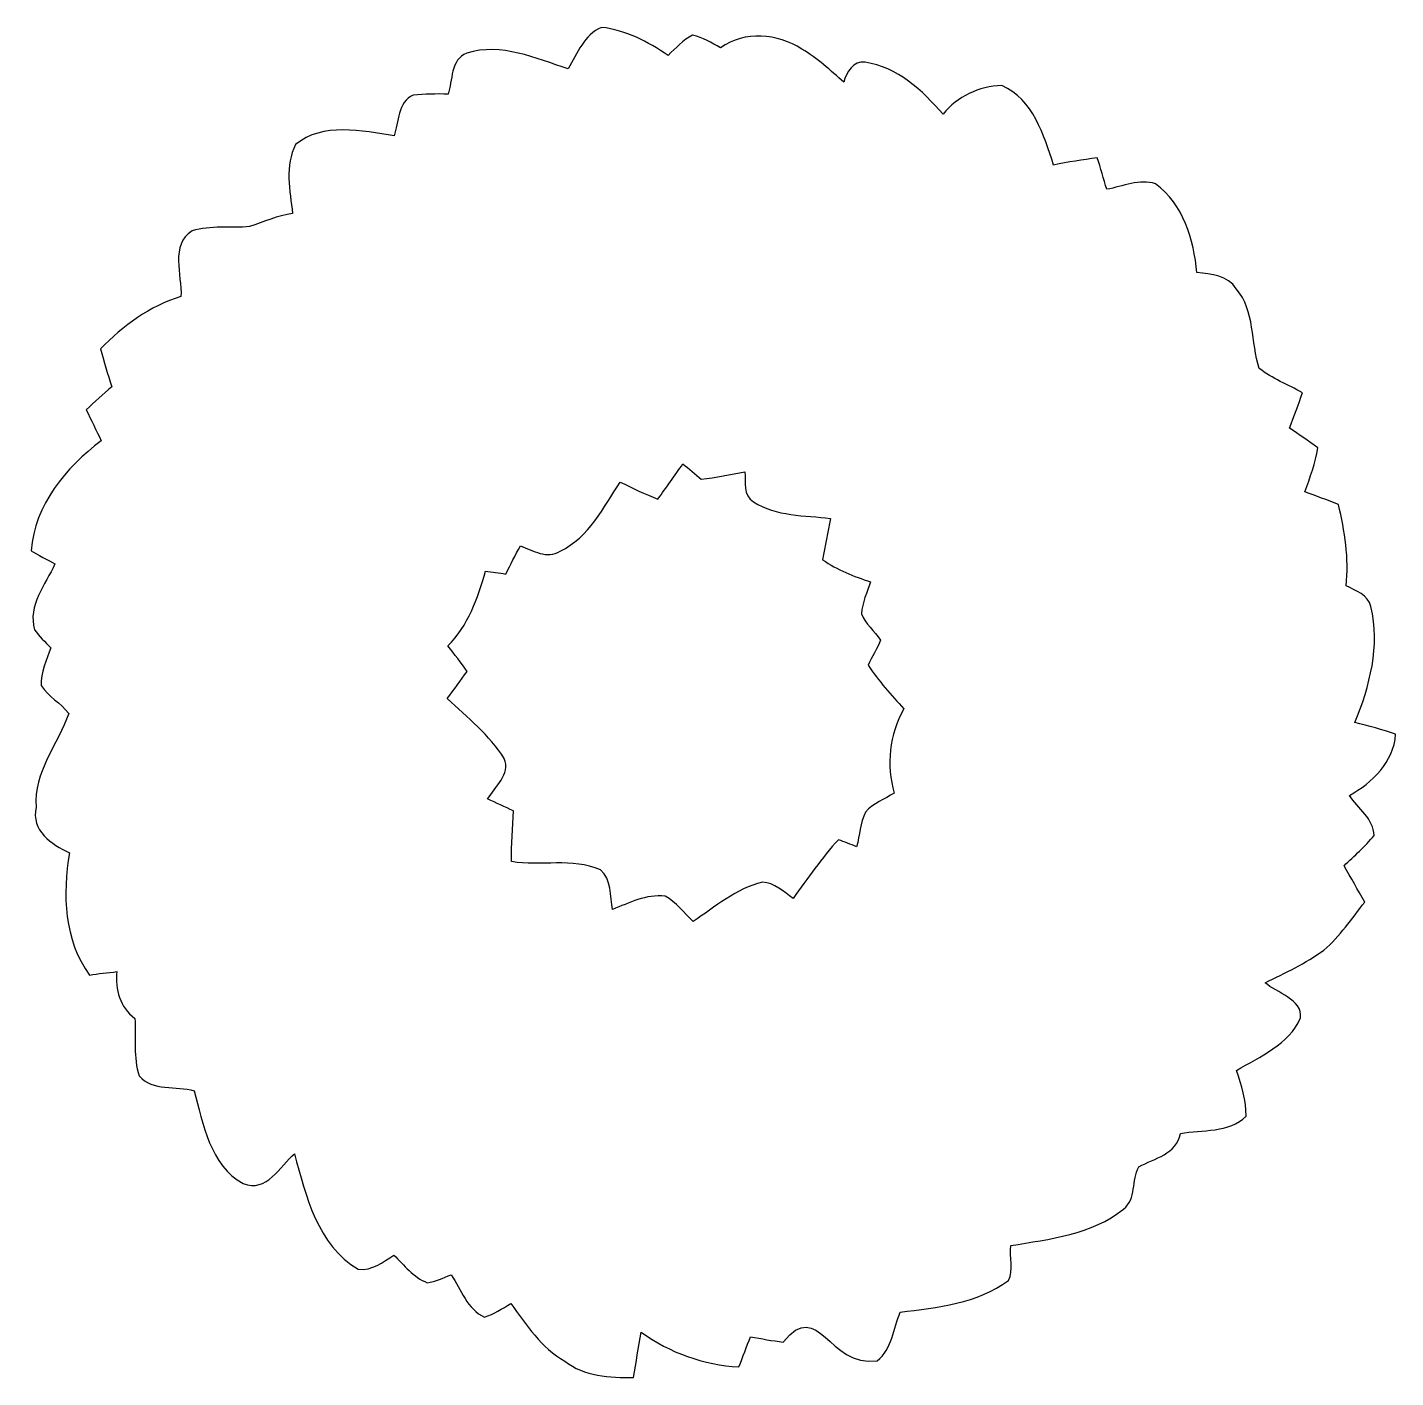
# Model space of a CAD drawing. Header units: centimetres. Extents: x -6.4 to 6.8, y -5.4 to 7.6.
import ezdxf

# ---------------------------------------------------------------- set-up
doc = ezdxf.new("R2010")
doc.units = ezdxf.units.CM
doc.header["$MEASUREMENT"] = 0
doc.layers.add('Camada 1', color=7, linetype='Continuous')

msp = doc.modelspace()

# ---------------------------------------------------------------- linework, layer by layer
at = {"layer": 'Camada 1', "color": 229}
for points, knots in [([(-1.18316, 7.2266), (-1.09567, 7.37088), (-1.02971, 7.55821), (-0.86214, 7.62665), (-0.86214, 7.62665), (-0.62542, 7.59948), (-0.41199, 7.4873), (-0.21796, 7.35536), (-0.21796, 7.35536), (-0.14247, 7.42451), (-0.07368, 7.50564), (0.02016, 7.5508), (0.02016, 7.5508), (0.11823, 7.53069), (0.20361, 7.47495), (0.29074, 7.42874), (0.29074, 7.42874), (0.52428, 7.5956), (0.84284, 7.56844), (1.07638, 7.41604), (1.07638, 7.41604), (1.22631, 7.3282), (1.35401, 7.21002), (1.48313, 7.09501), (1.48313, 7.09501), (1.50536, 7.18885), (1.57732, 7.30985), (1.68809, 7.28833), (1.68809, 7.28833), (2.00171, 7.246), (2.24337, 7.01387), (2.44374, 6.78633), (2.44374, 6.78633), (2.58309, 6.95849), (2.78841, 7.05515), (3.01207, 7.06361), (3.01207, 7.06361), (3.3211, 6.92885), (3.41388, 6.5856), (3.51337, 6.29421), (3.51337, 6.29421), (3.65307, 6.32243), (3.79347, 6.3443), (3.93529, 6.36476), (3.93529, 6.36476), (3.96704, 6.26316), (3.99561, 6.1605), (4.02772, 6.0589), (4.02772, 6.0589), (4.18153, 6.08607), (4.34628, 6.16297), (4.49938, 6.11288), (4.49938, 6.11288), (4.76961, 5.91391), (4.86874, 5.57136), (4.89943, 5.25245), (4.89943, 5.25245), (5.03984, 5.23834), (5.19576, 5.22741), (5.28078, 5.09547), (5.28078, 5.09547), (5.46317, 4.88062), (5.42013, 4.57829), (5.50303, 4.32571), (5.50303, 4.32571), (5.62721, 4.22552), (5.78102, 4.16872), (5.92002, 4.0904), (5.92002, 4.0904), (5.88298, 3.97504), (5.83923, 3.86145), (5.79584, 3.74786), (5.79584, 3.74786), (5.88756, 3.68541), (5.97893, 3.62156), (6.0696, 3.557), (6.0696, 3.557), (6.04455, 3.40989), (5.99622, 3.26914), (5.9433, 3.13049), (5.9433, 3.13049), (6.05231, 3.09169), (6.16026, 3.05006), (6.26891, 3.00843), (6.26891, 3.00843), (6.3303, 2.75126), (6.37263, 2.48562), (6.343, 2.22103), (6.343, 2.22103), (6.43437, 2.17376), (6.55784, 2.1346), (6.58359, 2.02066), (6.58359, 2.02066), (6.67355, 1.63824), (6.57301, 1.25019), (6.42766, 0.89706), (6.42766, 0.89706), (6.56101, 0.86566), (6.69295, 0.82862), (6.82242, 0.78382), (6.82242, 0.78382), (6.80231, 0.51253), (6.59911, 0.31709), (6.37475, 0.19185), (6.37475, 0.19185), (6.45765, 0.06732), (6.61146, -0.03604), (6.61393, -0.19479), (6.61393, -0.19479), (6.52644, -0.30203), (6.42378, -0.39446), (6.32289, -0.4883), (6.32289, -0.4883), (6.38992, -0.60542), (6.4573, -0.72219), (6.52327, -0.84073), (6.52327, -0.84073), (6.39909, -1.00159), (6.28267, -1.17198), (6.12851, -1.30604), (6.12851, -1.30604), (5.95106, -1.43198), (5.75456, -1.52758), (5.55877, -1.62107), (5.55877, -1.62107), (5.67096, -1.71914), (5.92108, -1.77841), (5.90273, -1.96221), (5.90273, -1.96221), (5.78984, -2.21832), (5.50868, -2.33403), (5.28325, -2.47091), (5.28325, -2.47091), (5.33194, -2.61343), (5.37498, -2.76019), (5.37709, -2.91259), (5.37709, -2.91259), (5.21058, -3.07698), (4.94988, -3.041), (4.73998, -3.07945), (4.73998, -3.07945), (4.70011, -3.28265), (4.49338, -3.31828), (4.3371, -3.4033), (4.3371, -3.4033), (4.26514, -3.53101), (4.31629, -3.71375), (4.18964, -3.81182), (4.18964, -3.81182), (3.88308, -4.05912), (3.47315, -4.10145), (3.09779, -4.16566), (3.09779, -4.16566), (3.08721, -4.27608), (3.12849, -4.40025), (3.07522, -4.50221), (3.07522, -4.50221), (2.77465, -4.72763), (2.38942, -4.76432), (2.02853, -4.80912), (2.02853, -4.80912), (1.96679, -4.96682), (1.94739, -5.16755), (1.80557, -5.28043), (1.80557, -5.28043), (1.32556, -5.3479), (1.24664, -4.66636), (0.89681, -5.09911), (0.89681, -5.09911), (0.79028, -5.0857), (0.6855, -5.06842), (0.58073, -5.0469), (0.58073, -5.0469), (0.54227, -5.14391), (0.50558, -5.24198), (0.46784, -5.3397), (0.46784, -5.3397), (0.12564, -5.31959), (-0.20103, -5.20282), (-0.47937, -5.00315), (-0.47937, -5.00315), (-0.50371, -5.14991), (-0.52735, -5.29666), (-0.55204, -5.44342), (-0.55204, -5.44342), (-0.7817, -5.44271), (-1.02935, -5.43283), (-1.21703, -5.28396), (-1.21703, -5.28396), (-1.44528, -5.15555), (-1.58851, -4.93118), (-1.73949, -4.72622), (-1.73949, -4.72622), (-1.82204, -4.7742), (-1.90248, -4.82958), (-1.99455, -4.85781), (-1.99455, -4.85781), (-2.16142, -4.78302), (-2.21892, -4.58793), (-2.31699, -4.44788), (-2.31699, -4.44788), (-2.39284, -4.47645), (-2.46692, -4.51596), (-2.54841, -4.52478), (-2.54841, -4.52478), (-2.68176, -4.47222), (-2.77137, -4.35333), (-2.87191, -4.25738), (-2.87191, -4.25738), (-2.97774, -4.32264), (-3.08076, -4.41119), (-3.21658, -4.39355), (-3.21658, -4.39355), (-3.60992, -4.16036), (-3.72352, -3.68411), (-3.83288, -3.27595), (-3.83288, -3.27595), (-3.97152, -3.3959), (-4.09993, -3.6573), (-4.32959, -3.56382), (-4.32959, -3.56382), (-4.64779, -3.39025), (-4.718, -2.98526), (-4.80443, -2.66635), (-4.80443, -2.66635), (-4.9727, -2.61414), (-5.20942, -2.67446), (-5.33501, -2.52277), (-5.33501, -2.52277), (-5.39745, -2.34603), (-5.36005, -2.14953), (-5.3784, -1.96573), (-5.3784, -1.96573), (-5.52163, -1.86061), (-5.56996, -1.68528), (-5.55232, -1.51312), (-5.55232, -1.51312), (-5.63804, -1.52829), (-5.73329, -1.52829), (-5.81514, -1.5491), (-5.81514, -1.5491), (-6.06561, -1.2055), (-6.0769, -0.76629), (-6.00952, -0.36201), (-6.00952, -0.36201), (-6.18414, -0.28263), (-6.38346, -0.15069), (-6.33231, 0.07897), (-6.33231, 0.07897), (-6.36053, 0.41693), (-6.12135, 0.6861), (-6.01657, 0.98666), (-6.01657, 0.98666), (-6.09665, 1.08509), (-6.21201, 1.14929), (-6.28398, 1.25477), (-6.28398, 1.25477), (-6.28856, 1.38319), (-6.22859, 1.50242), (-6.19084, 1.62237), (-6.19084, 1.62237), (-6.24517, 1.67811), (-6.30409, 1.73067), (-6.34748, 1.79558), (-6.34748, 1.79558), (-6.41733, 2.033), (-6.24129, 2.23232), (-6.15098, 2.43235), (-6.15098, 2.43235), (-6.20884, 2.46445), (-6.32455, 2.52866), (-6.38205, 2.56076), (-6.38205, 2.56076), (-6.34466, 3.00632), (-6.04656, 3.36439), (-5.7026, 3.62474), (-5.7026, 3.62474), (-5.75093, 3.72528), (-5.79997, 3.82582), (-5.8483, 3.92601), (-5.8483, 3.92601), (-5.76681, 4.00115), (-5.68461, 4.07559), (-5.601, 4.14861), (-5.601, 4.14861), (-5.64051, 4.26961), (-5.67861, 4.39203), (-5.71036, 4.5155), (-5.71036, 4.5155), (-5.48811, 4.73704), (-5.23552, 4.93178), (-4.93072, 5.02068), (-4.93072, 5.02068), (-4.92226, 5.23129), (-5.03797, 5.52092), (-4.82348, 5.65638), (-4.82348, 5.65638), (-4.64356, 5.71177), (-4.4513, 5.68178), (-4.26679, 5.69801), (-4.26679, 5.69801), (-4.12921, 5.74352), (-3.99621, 5.80596), (-3.85052, 5.82431), (-3.85052, 5.82431), (-3.87768, 6.04268), (-3.92778, 6.29068), (-3.82124, 6.49211), (-3.82124, 6.49211), (-3.563, 6.70978), (-3.1753, 6.62546), (-2.86944, 6.57713), (-2.86944, 6.57713), (-2.82323, 6.70272), (-2.83381, 6.90769), (-2.68494, 6.97119), (-2.68494, 6.97119), (-2.57311, 6.98212), (-2.45881, 6.98283), (-2.34592, 6.98071), (-2.34592, 6.98071), (-2.30323, 7.10559), (-2.32299, 7.31973), (-2.16636, 7.37618), (-2.16636, 7.37618), (-1.83122, 7.48377), (-1.49855, 7.32326), (-1.18316, 7.2266)], [0, 0, 0, 0, 0.01204819, 0.01204819, 0.01204819, 0.01204819, 0.02409639, 0.02409639, 0.02409639, 0.02409639, 0.03614458, 0.03614458, 0.03614458, 0.03614458, 0.04819277, 0.04819277, 0.04819277, 0.04819277, 0.06024096, 0.06024096, 0.06024096, 0.06024096, 0.07228916, 0.07228916, 0.07228916, 0.07228916, 0.08433735, 0.08433735, 0.08433735, 0.08433735, 0.09638554, 0.09638554, 0.09638554, 0.09638554, 0.10843373, 0.10843373, 0.10843373, 0.10843373, 0.12048193, 0.12048193, 0.12048193, 0.12048193, 0.13253012, 0.13253012, 0.13253012, 0.13253012, 0.14457831, 0.14457831, 0.14457831, 0.14457831, 0.15662651, 0.15662651, 0.15662651, 0.15662651, 0.1686747, 0.1686747, 0.1686747, 0.1686747, 0.18072289, 0.18072289, 0.18072289, 0.18072289, 0.19277108, 0.19277108, 0.19277108, 0.19277108, 0.20481928, 0.20481928, 0.20481928, 0.20481928, 0.21686747, 0.21686747, 0.21686747, 0.21686747, 0.22891566, 0.22891566, 0.22891566, 0.22891566, 0.24096386, 0.24096386, 0.24096386, 0.24096386, 0.25301205, 0.25301205, 0.25301205, 0.25301205, 0.26506024, 0.26506024, 0.26506024, 0.26506024, 0.27710843, 0.27710843, 0.27710843, 0.27710843, 0.28915663, 0.28915663, 0.28915663, 0.28915663, 0.30120482, 0.30120482, 0.30120482, 0.30120482, 0.31325301, 0.31325301, 0.31325301, 0.31325301, 0.3253012, 0.3253012, 0.3253012, 0.3253012, 0.3373494, 0.3373494, 0.3373494, 0.3373494, 0.34939759, 0.34939759, 0.34939759, 0.34939759, 0.36144578, 0.36144578, 0.36144578, 0.36144578, 0.37349398, 0.37349398, 0.37349398, 0.37349398, 0.38554217, 0.38554217, 0.38554217, 0.38554217, 0.39759036, 0.39759036, 0.39759036, 0.39759036, 0.40963855, 0.40963855, 0.40963855, 0.40963855, 0.42168675, 0.42168675, 0.42168675, 0.42168675, 0.43373494, 0.43373494, 0.43373494, 0.43373494, 0.44578313, 0.44578313, 0.44578313, 0.44578313, 0.45783133, 0.45783133, 0.45783133, 0.45783133, 0.46987952, 0.46987952, 0.46987952, 0.46987952, 0.48192771, 0.48192771, 0.48192771, 0.48192771, 0.4939759, 0.4939759, 0.4939759, 0.4939759, 0.5060241, 0.5060241, 0.5060241, 0.5060241, 0.51807229, 0.51807229, 0.51807229, 0.51807229, 0.53012048, 0.53012048, 0.53012048, 0.53012048, 0.54216867, 0.54216867, 0.54216867, 0.54216867, 0.55421687, 0.55421687, 0.55421687, 0.55421687, 0.56626506, 0.56626506, 0.56626506, 0.56626506, 0.57831325, 0.57831325, 0.57831325, 0.57831325, 0.59036145, 0.59036145, 0.59036145, 0.59036145, 0.60240964, 0.60240964, 0.60240964, 0.60240964, 0.61445783, 0.61445783, 0.61445783, 0.61445783, 0.62650602, 0.62650602, 0.62650602, 0.62650602, 0.63855422, 0.63855422, 0.63855422, 0.63855422, 0.65060241, 0.65060241, 0.65060241, 0.65060241, 0.6626506, 0.6626506, 0.6626506, 0.6626506, 0.6746988, 0.6746988, 0.6746988, 0.6746988, 0.68674699, 0.68674699, 0.68674699, 0.68674699, 0.69879518, 0.69879518, 0.69879518, 0.69879518, 0.71084337, 0.71084337, 0.71084337, 0.71084337, 0.72289157, 0.72289157, 0.72289157, 0.72289157, 0.73493976, 0.73493976, 0.73493976, 0.73493976, 0.74698795, 0.74698795, 0.74698795, 0.74698795, 0.75903614, 0.75903614, 0.75903614, 0.75903614, 0.77108434, 0.77108434, 0.77108434, 0.77108434, 0.78313253, 0.78313253, 0.78313253, 0.78313253, 0.79518072, 0.79518072, 0.79518072, 0.79518072, 0.80722892, 0.80722892, 0.80722892, 0.80722892, 0.81927711, 0.81927711, 0.81927711, 0.81927711, 0.8313253, 0.8313253, 0.8313253, 0.8313253, 0.84337349, 0.84337349, 0.84337349, 0.84337349, 0.85542169, 0.85542169, 0.85542169, 0.85542169, 0.86746988, 0.86746988, 0.86746988, 0.86746988, 0.87951807, 0.87951807, 0.87951807, 0.87951807, 0.89156627, 0.89156627, 0.89156627, 0.89156627, 0.90361446, 0.90361446, 0.90361446, 0.90361446, 0.91566265, 0.91566265, 0.91566265, 0.91566265, 0.92771084, 0.92771084, 0.92771084, 0.92771084, 0.93975904, 0.93975904, 0.93975904, 0.93975904, 0.95180723, 0.95180723, 0.95180723, 0.95180723, 0.96385542, 0.96385542, 0.96385542, 0.96385542, 0.97590361, 0.97590361, 0.97590361, 0.97590361, 1, 1, 1, 1]), ([(-0.07332, 3.40178), (-0.15411, 3.28783), (-0.2349, 3.17424), (-0.31533, 3.05994), (-0.31533, 3.05994), (-0.44127, 3.10651), (-0.55981, 3.16754), (-0.6801, 3.22539), (-0.6801, 3.22539), (-0.84485, 2.97809), (-0.98208, 2.69411), (-1.26219, 2.55511), (-1.26219, 2.55511), (-1.38742, 2.47644), (-1.52642, 2.56358), (-1.64707, 2.60662), (-1.64707, 2.60662), (-1.69575, 2.51701), (-1.74161, 2.426), (-1.78783, 2.33533), (-1.78783, 2.33533), (-1.85415, 2.34415), (-1.91976, 2.35368), (-1.98538, 2.3632), (-1.98538, 2.3632), (-2.05488, 2.09897), (-2.15436, 1.83721), (-2.34839, 1.6386), (-2.34839, 1.6386), (-2.28383, 1.55816), (-2.22174, 1.47597), (-2.16212, 1.39201), (-2.16212, 1.39201), (-2.22633, 1.30452), (-2.29018, 1.21703), (-2.35403, 1.12954), (-2.35403, 1.12954), (-2.16071, 0.9468), (-1.94552, 0.77747), (-1.80335, 0.54851), (-1.80335, 0.54851), (-1.73914, 0.39894), (-1.89436, 0.27546), (-1.96351, 0.15764), (-1.96351, 0.15764), (-1.88025, 0.11918), (-1.797, 0.08073), (-1.71374, 0.04157), (-1.71374, 0.04157), (-1.71974, -0.12141), (-1.73703, -0.2851), (-1.73279, -0.44879), (-1.73279, -0.44879), (-1.44775, -0.49465), (-1.14683, -0.41034), (-0.87272, -0.52816), (-0.87272, -0.52816), (-0.76301, -0.62236), (-0.77712, -0.78216), (-0.75701, -0.91234), (-0.75701, -0.91234), (-0.59332, -0.84849), (-0.42928, -0.76135), (-0.24654, -0.78322), (-0.24654, -0.78322), (-0.13753, -0.84178), (-0.06204, -0.94338), (0.02369, -1.02946), (0.02369, -1.02946), (0.23677, -0.88518), (0.44032, -0.70985), (0.69538, -0.6467), (0.69538, -0.6467), (0.8125, -0.65164), (0.89999, -0.74336), (0.99242, -0.80474), (0.99242, -0.80474), (1.13353, -0.61142), (1.26829, -0.41281), (1.43092, -0.23677), (1.43092, -0.23677), (1.48948, -0.259), (1.54804, -0.28122), (1.6066, -0.30415), (1.6066, -0.30415), (1.63694, -0.19303), (1.64223, -0.07308), (1.69198, 0.03099), (1.69198, 0.03099), (1.76641, 0.11636), (1.87613, 0.15728), (1.97138, 0.21443), (1.97138, 0.21443), (1.89165, 0.48678), (1.92269, 0.78135), (2.06345, 1.029), (2.06345, 1.029), (1.94492, 1.16658), (1.81721, 1.29887), (1.71914, 1.45162), (1.71914, 1.45162), (1.75089, 1.53664), (1.80698, 1.61037), (1.83732, 1.69575), (1.83732, 1.69575), (1.78476, 1.78641), (1.68492, 1.84921), (1.65388, 1.95116), (1.65388, 1.95116), (1.66023, 2.05911), (1.70785, 2.1593), (1.74242, 2.26019), (1.74242, 2.26019), (1.57909, 2.31099), (1.41963, 2.37555), (1.27817, 2.47292), (1.27817, 2.47292), (1.30004, 2.60768), (1.3265, 2.74067), (1.35437, 2.87402), (1.35437, 2.87402), (1.10248, 2.90295), (0.82838, 2.89237), (0.60824, 3.03383), (0.60824, 3.03383), (0.50664, 3.09522), (0.53169, 3.22469), (0.52604, 3.32417), (0.52604, 3.32417), (0.38599, 3.29736), (0.24559, 3.26984), (0.10412, 3.25185), (0.10412, 3.25185), (0.04521, 3.3023), (-0.01371, 3.35274), (-0.07332, 3.40178)], [0, 0, 0, 0, 0.02857143, 0.02857143, 0.02857143, 0.02857143, 0.05714286, 0.05714286, 0.05714286, 0.05714286, 0.08571429, 0.08571429, 0.08571429, 0.08571429, 0.11428571, 0.11428571, 0.11428571, 0.11428571, 0.14285714, 0.14285714, 0.14285714, 0.14285714, 0.17142857, 0.17142857, 0.17142857, 0.17142857, 0.2, 0.2, 0.2, 0.2, 0.22857143, 0.22857143, 0.22857143, 0.22857143, 0.25714286, 0.25714286, 0.25714286, 0.25714286, 0.28571429, 0.28571429, 0.28571429, 0.28571429, 0.31428571, 0.31428571, 0.31428571, 0.31428571, 0.34285714, 0.34285714, 0.34285714, 0.34285714, 0.37142857, 0.37142857, 0.37142857, 0.37142857, 0.4, 0.4, 0.4, 0.4, 0.42857143, 0.42857143, 0.42857143, 0.42857143, 0.45714286, 0.45714286, 0.45714286, 0.45714286, 0.48571429, 0.48571429, 0.48571429, 0.48571429, 0.51428571, 0.51428571, 0.51428571, 0.51428571, 0.54285714, 0.54285714, 0.54285714, 0.54285714, 0.57142857, 0.57142857, 0.57142857, 0.57142857, 0.6, 0.6, 0.6, 0.6, 0.62857143, 0.62857143, 0.62857143, 0.62857143, 0.65714286, 0.65714286, 0.65714286, 0.65714286, 0.68571429, 0.68571429, 0.68571429, 0.68571429, 0.71428571, 0.71428571, 0.71428571, 0.71428571, 0.74285714, 0.74285714, 0.74285714, 0.74285714, 0.77142857, 0.77142857, 0.77142857, 0.77142857, 0.8, 0.8, 0.8, 0.8, 0.82857143, 0.82857143, 0.82857143, 0.82857143, 0.85714286, 0.85714286, 0.85714286, 0.85714286, 0.88571429, 0.88571429, 0.88571429, 0.88571429, 0.91428571, 0.91428571, 0.91428571, 0.91428571, 0.94285714, 0.94285714, 0.94285714, 0.94285714, 1, 1, 1, 1])]:
    msp.add_open_spline(points, degree=3, knots=knots, dxfattribs=at)

doc.saveas('drawing.dxf')
